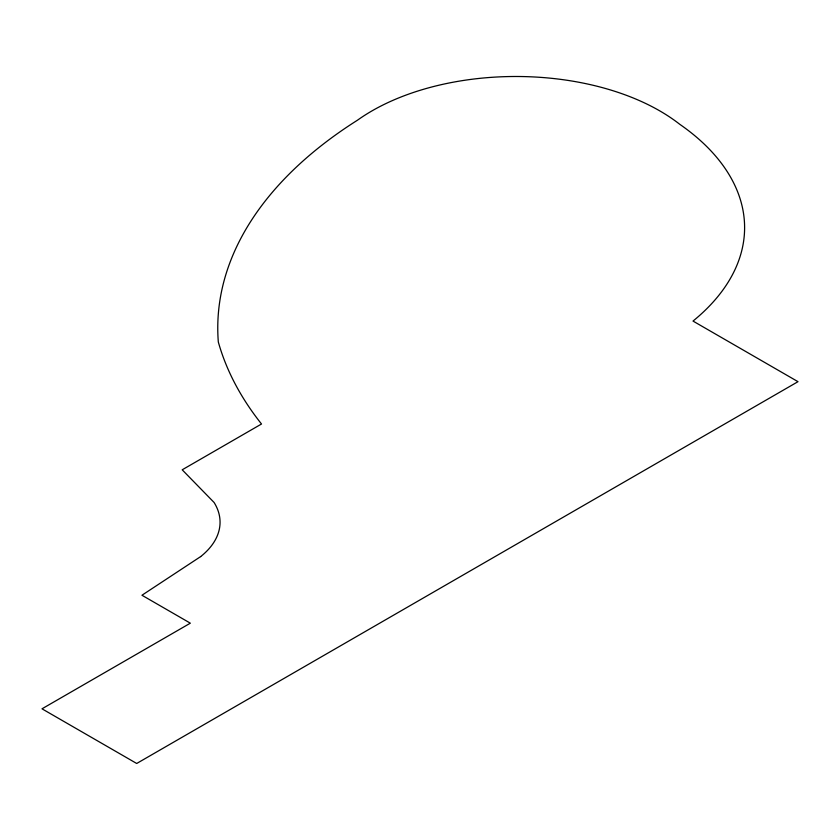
<?xml version="1.0" encoding="UTF-8"?>
<svg xmlns="http://www.w3.org/2000/svg" width="840" height="840" viewBox="0 0 840 840"><rect width="100%" height="100%" fill="white"/><g stroke="black" fill="none" stroke-linecap="round" stroke-linejoin="round"><path stroke-width="1.26" d="M200.666 556.584L141.95 595.245L190.334 623.175L42 708.813L136.7 763.476L798 381.675L693.01 321.069A279.51 161.375 0 0 0 679.76 124.299A203.574 117.537 0 0 0 357.473 120.204A533.463 307.996 0 0 0 218.316 341.975A551.68 318.507 0 0 0 261.513 424.001L182.196 469.802L214.095 502.488A100.999 58.317 0 0 1 200.666 556.584"/></g></svg>
